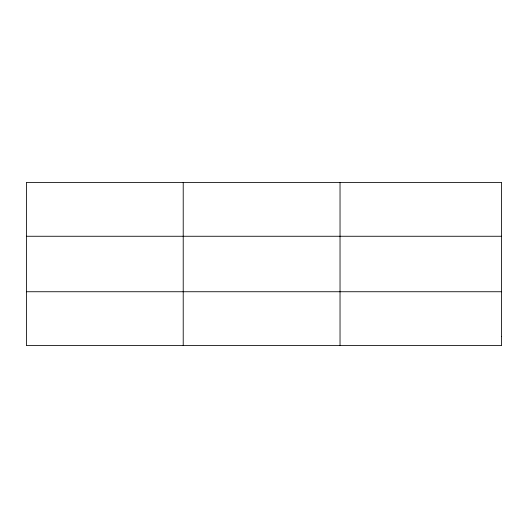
<?xml version="1.0" encoding="UTF-8"?>
<svg xmlns="http://www.w3.org/2000/svg" width="528" height="528" viewBox="0 0 528 528"><rect width="100%" height="100%" fill="white"/><g stroke="black" fill="none" stroke-linecap="round" stroke-linejoin="round"><path stroke-width="0.79" d="M183.216 345.589L183.216 182.411M340.032 345.589L340.032 182.411M26.4 236.26L501.6 236.26M26.4 291.74L501.6 291.74M501.6 336.613L501.6 345.589L26.4 345.589L26.4 182.411L501.6 182.411L501.6 336.613"/></g></svg>
